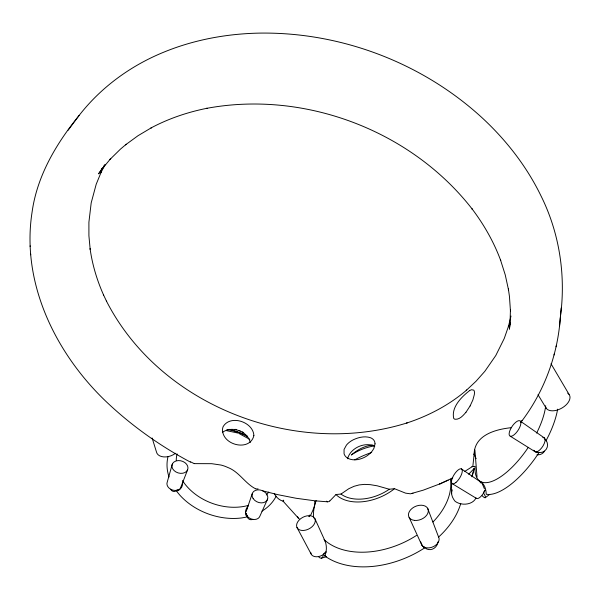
<?xml version="1.0" encoding="UTF-8"?>
<svg xmlns="http://www.w3.org/2000/svg" width="600" height="600" viewBox="0 0 600 600"><rect width="100%" height="100%" fill="white"/><g stroke="black" fill="none" stroke-linecap="round" stroke-linejoin="round"><path stroke-width="0.9" d="M475.74 498.368A12.45 8.985 2.7 0 1 455.107 501.308C452.55 498.278 450.465 493.748 452.243 489.87M474.082 454.71L472.853 466.268L464.805 471.397M560.423 316.582C566.025 275.243 559.395 232.395 540.585 195.067L540.278 194.43C526.11 165.743 506.13 140.137 482.745 118.38L482.467 118.125C422.513 62.91 340.942 31.852 259.462 33.112L259.08 33.12C226.965 33.773 194.827 39.615 164.993 51.682L164.333 51.953C131.123 65.377 101.115 87.097 79.102 115.47C56.34 143.475 37.088 175.778 32.085 212.108C20.76 284.28 56.948 356.01 108.93 404.213L109.148 404.415C133.567 427.125 161.055 446.505 190.507 462.135M520.822 422.37C543.893 392.355 557.722 355.403 560.303 317.647M559.537 326.317L561.18 307.95M510.33 322.222L509.4 329.183L510.15 322.163L510 324.142L510.442 309.795L510.457 311.093L509.445 296.407L508.38 288.975L508.522 289.92L505.26 274.92L500.475 259.853L500.722 260.535C493.853 241.995 483.975 224.647 472.065 208.89L472.357 209.272C411.33 130.553 304.507 90.082 206.625 108.36L207.105 108.262C187.605 112.148 168.578 118.59 151.02 127.942L151.657 127.597L137.985 135.735L125.498 144.855L126.24 144.233L120.465 149.123L109.89 159.51L110.767 158.535L101.52 169.642L102.72 168.045L98.602 173.835L102.517 167.962M474.09 454.597C474.202 435.06 495.495 429.33 511.283 427.68M347.572 458.768C350.37 447.938 364.718 441.623 374.782 446.153M252.292 493.522L246.067 511.785M510.982 316.043L508.35 326.865L508.702 325.657L504.27 338.438L495.772 355.553L484.838 371.317L475.995 381.278L466.237 390.435L466.702 390.045C449.228 405.007 428.52 415.912 406.702 423.045L407.115 422.91C295.53 457.845 160.297 406.38 106.455 301.103L106.635 301.485L103.433 294.697L103.62 295.095C97.02 280.35 92.325 264.72 90.09 248.708L90.165 249.285L88.912 235.763L88.905 222.248L91.185 202.913L96.203 184.245L101.392 171.615L100.86 172.77L105.233 164.355M468.668 474.217L474.097 468.592L473.835 469.793A12.435 1.02 -76.7 0 1 472.05 476.842M556.065 346.77L556.418 345.36M554.048 354.983L554.4 353.572M172.297 464.138L167.265 482.002A7.41 5.708 16.8 0 0 170.295 489.022A7.41 5.708 16.8 0 0 179.153 489.412L179.828 488.842M473.19 471.817L474.097 468.592M471.908 476.175L472.935 472.695M187.627 469.763A8.175 6.202 16.9 0 1 174.083 470.572A8.175 6.202 16.9 0 1 178.14 460.597A8.175 6.202 16.9 0 1 187.627 469.763L180.6 487.748M267.593 499.14L259.957 516.03A7.395 5.708 22.5 0 1 253.05 519.405A7.395 5.708 22.5 0 1 246.09 513.99L245.947 513.112L246.795 514.627M246.638 509.393L247.575 507.457M546 440.827L548.73 435.465A63.675 25.312 -56.4 0 0 557.618 409.178M470.1 405.967L472.853 399.998L474.293 394.763A17.362 5.085 -60.6 0 0 473.73 390.127L471.48 389.737L469.65 390.585M522.105 420.36L520.92 422.228M470.077 405.998L465.998 412.222M480.232 482.865L480.72 482.123L481.425 482.138C484.928 484.935 486.15 489.952 486.232 494.28L488.888 494.482A63.675 25.312 -56.4 0 0 535.493 457.778L539.002 452.625L535.425 451.732M103.5 166.493L104.475 165.03M68.168 130.2L73.365 123.172M73.92 122.46L79.102 115.47M420.653 541.92L422.235 545.55L424.47 548.002A80.692 54.142 -23.6 0 1 324.728 555.923C326.775 551.655 326.933 545.903 325.155 541.29L314.888 518.632A9.99 6.548 -27.3 0 0 299.055 520.155A9.99 6.548 -27.3 0 0 303.885 530.43A9.99 6.548 -27.3 0 0 314.888 518.632M465.967 412.26C463.178 415.463 459.63 419.798 454.89 419.257L453.765 418.545C450.99 407.498 461.377 396.975 469.612 390.615M440.16 483.772L423.255 490.162L410.46 493.815L405.577 493.14L394.478 488.7L389.287 489.24L377.205 485.812L370.237 484.65L364.41 484.388L359.168 484.92L354.112 486.285L348.84 488.685L341.01 494.048L336.015 494.528L329.858 500.903M247.972 506.43C245.138 509.055 244.605 513.877 246.885 517.013L241.89 517.905A57.765 43.605 19.7 0 1 179.797 495.112L176.587 491.205C180.36 490.29 183.09 486.293 182.655 482.445M329.745 500.993L328.748 501.645M394.478 488.7L392.842 489.99A41.468 26.737 -23.6 0 1 337.035 495.533L336.015 494.528M485.22 497.73L489.713 494.362M222.593 432.263C231.93 425.49 247.62 431.19 250.282 442.447M389.287 489.24L387.638 490.373A37.68 24.293 -23.6 0 1 342.142 494.888L341.01 494.048M421.463 544.155L421.755 544.98A9.353 6.592 -22.1 0 0 433.507 546.592A9.353 6.592 -22.1 0 0 438.465 536.707L427.612 508.23M324.585 555.81L325.44 555.352M452.737 477.93L439.658 483.99L448.095 480.232L447.585 480.457M480.3 482.43L481.957 483.022L484.388 488.715M413.018 493.2L411.78 493.612M321.45 558.165L326.67 556.635M258.127 488.925L255.983 488.903M372.99 445.14C364.83 445.545 357.397 449.76 351.33 455.002L352.92 453.938A37.68 24.293 -23.6 0 1 374.475 445.905M328.08 501.847L314.88 500.812L296.093 498.263L277.695 494.647L262.808 490.89M471.915 466.702L475.088 466.342L475.013 469.597A55.238 21.6 -56.4 0 0 528.3 447.345M194.175 463.605L190.5 461.812M226.365 430.597L238.275 433.118M194.28 463.627L211.725 463.688L220.958 465.045A24.398 16.17 21.4 0 1 227.745 467.445C239.115 471.69 245.123 483.54 255.6 488.798M235.013 429.308L236.67 429.735M327.457 501.832L326.423 501.165M239.062 430.515L240.165 430.965M423.952 547.515L424.673 547.86M242.175 431.85L243.728 432.615M239.1 433.567L249.788 439.357M452.4 483.772L476.58 498.48M510.338 436.245L535.38 451.897M461.355 468.855L481.147 482.347M520.41 421.185A9.127 3.57 -56.2 0 1 514.312 434.632A9.127 3.57 -56.2 0 1 510.3 429.585A9.127 3.57 -56.2 0 1 520.41 421.185L544.612 438.12M533.438 450.232L534.765 451.23M314.685 501.412C315.78 504.915 312.502 511.035 310.86 514.815A11.775 6.03 -42.8 0 1 308.798 516.465M282.892 500.985L298.237 517.957M324.405 540.18L325.155 541.29M538.005 394.702L546.225 408.285M473.873 453.96L476.175 458.7M551.01 363.765L569.04 394.365M296.962 527.43L311.048 553.89M283.485 500.145L283.74 501.195L282.69 501.053A11.7 7.635 58 0 1 274.29 493.702M409.11 517.357L421.755 544.98M534.412 450.84L534.638 451.38A8.355 3.473 -56.2 0 0 543.097 445.785A8.355 3.473 -56.2 0 0 542.805 437.618M152.123 437.985L156.458 451.935A11.745 7.59 -17.8 0 0 163.882 456.923A11.745 7.59 -17.8 0 0 175.5 453.255M474.893 449.978L477.03 476.993M30.135 245.843L30.18 246.57M30.652 254.085L30.697 254.798M451.545 478.222L451.582 493.815M460.755 503.43A80.692 54.142 -23.6 0 1 438.607 537.053M309.293 516.697A80.692 54.142 -23.6 0 1 309.615 515.085M450.412 479.1A71.992 47.88 -23.6 0 1 432.967 522M416.55 535.395A71.992 47.88 -23.6 0 1 324.038 539.595M313.53 517.92A71.992 47.88 -23.6 0 1 316.147 500.588M354.803 459.825A71.992 47.88 -23.6 0 1 371.707 452.46M438.037 541.822A8.835 7.995 -77.4 0 1 432.202 549.225A8.835 7.995 -77.4 0 1 423.87 546.69M310.673 552.308A9.038 6.113 -27.6 0 0 316.245 556.778A9.038 6.113 -27.6 0 0 325.44 552.735L326.085 551.857L323.438 553.972A8.572 3.735 74.4 0 1 318.892 557.138M299.295 518.82A11.775 6.03 -42.8 0 1 297.63 516.697M545.692 405.697A55.238 21.6 -56.4 0 1 536.632 433.08M544.268 438.555A8.002 7.755 30.4 0 1 546.293 449.19A8.002 7.755 30.4 0 1 535.658 451.433M475.972 497.903A7.98 3.157 -57.8 0 0 479.857 497.385A7.98 3.157 -57.8 0 0 484.575 491.085L484.957 490.088L483.42 492.825A7.605 1.56 52.8 0 1 485.393 497.535A7.605 1.56 52.8 0 1 482.205 495.787M544.553 451.147A7.837 7.598 30.8 0 1 537 454.748M567.683 393.135A13.388 7.883 -28.7 0 1 562.38 407.768A13.388 7.883 -28.7 0 1 545.49 406.68M276.142 496.2A57.765 43.605 19.7 0 1 261.938 511.14M169.02 477.022A57.765 43.605 19.7 0 1 168.06 456.487M229.058 429.353A57.765 43.605 19.7 0 1 246.983 435.825M268.725 492.045A50.25 37.763 19.7 0 1 266.28 495M248.483 505.373A50.25 37.763 19.7 0 1 182.468 480.562M176.243 460.395A50.25 37.763 19.7 0 1 177.053 453.855M226.995 429.435A50.25 37.763 19.7 0 1 247.163 436.44M252.803 519.42A6.99 4.867 -51.3 0 1 247.215 515.385M177.368 489.75A6.982 4.845 -87.9 0 1 170.535 489.225M375.045 443.805L373.95 448.268L372.555 450.585A16.47 9.998 -27.6 0 1 365.655 456.69C360.525 459.585 354.053 461.055 348.45 458.603A16.47 10.672 -19.7 0 1 344.07 453.803L344.055 449.482L346.433 445.11A16.47 10.613 -19.6 0 1 353.483 439.695C358.688 437.257 364.808 435.847 370.418 437.707A16.47 9.938 -27.4 0 1 374.715 441.832L375.045 443.805M253.875 435.63C250.35 450.322 227.468 446.415 223.215 433.942A16.095 11.715 27.2 0 1 223.095 426.713C230.317 414.21 253.365 421.95 253.875 435.63M414.487 520.395A10.342 7.072 -22.2 0 0 428.257 509.963A10.342 7.072 -22.2 0 0 412.41 508.155A10.342 7.072 -22.2 0 0 414.487 520.395M455.91 482.475A8.715 3.248 -57.7 0 0 461.993 469.433A8.715 3.248 -57.7 0 0 452.79 477.075A8.715 3.248 -57.7 0 0 455.91 482.475M253.147 498.57A8.152 6.202 22.5 0 0 266.835 500.572A8.152 6.202 22.5 0 0 259.815 489.938A8.152 6.202 22.5 0 0 253.147 498.57"/></g></svg>
